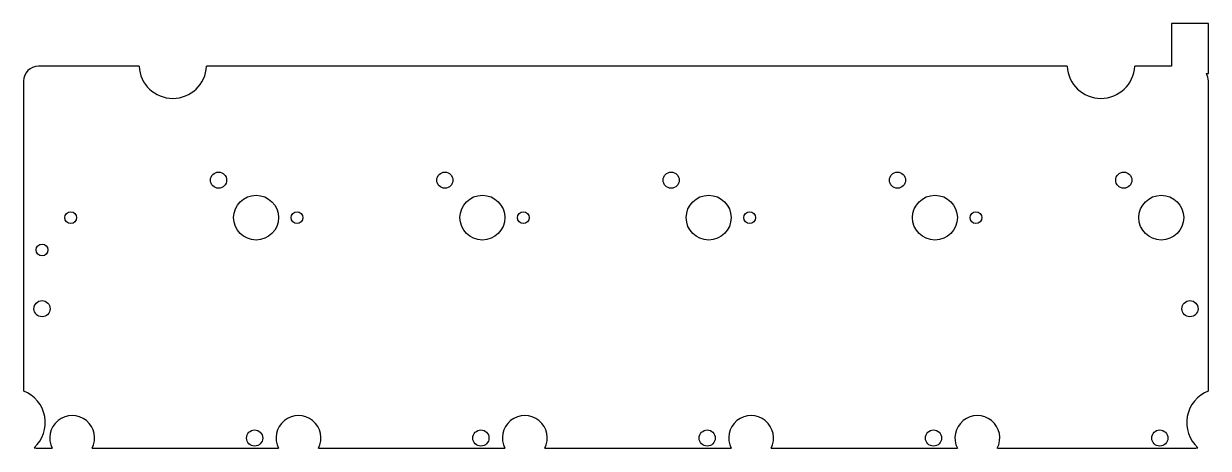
# Model space of a CAD drawing. Header units: millimetres. Extents: x -81 to 81, y -86 to -28.
import ezdxf

# ---------------------------------------------------------------- set-up
doc = ezdxf.new("R2010")
doc.units = ezdxf.units.MM

msp = doc.modelspace()

# ---------------------------------------------------------------- linework, layer by layer
for p, q in [((75.54, -28.44), (75.54, -34.24)), ((80.54, -28.44), (75.54, -28.44)), ((80.54, -35.24), (80.54, -28.44)), ((-64.85, -34.24), (-78.54, -34.24)), ((61.35, -34.24), (-55.67, -34.24)), ((75.54, -34.24), (70.53, -34.24)), ((80.27, -35.24), (80.54, -35.24)), ((-80.54, -36.24), (-80.54, -78.45)), ((80.54, -78.45), (80.54, -36.24)), ((-78.54, -86.24), (-76.65, -86.24)), ((-71.23, -86.24), (-45.88, -86.24)), ((-40.46, -86.24), (-15.11, -86.24)), ((-9.69, -86.24), (15.66, -86.24)), ((21.08, -86.24), (46.43, -86.24)), ((51.85, -86.24), (78.54, -86.24))]:
    msp.add_line(p, q)
for centre, radius in [((-54.04, -49.74), 1.1), ((-23.27, -49.74), 1.1), ((7.5, -49.74), 1.1), ((38.27, -49.74), 1.1), ((69.04, -49.74), 1.1), ((-48.94, -54.84), 3.05), ((-18.17, -54.84), 3.05), ((12.6, -54.84), 3.05), ((43.37, -54.84), 3.05), ((74.14, -54.84), 3.05), ((-74.14, -54.84), 0.8), ((-43.37, -54.84), 0.8), ((-12.6, -54.84), 0.8), ((18.17, -54.84), 0.8), ((48.94, -54.84), 0.8), ((-78.04, -59.24), 0.8), ((-78.04, -67.24), 1.1), ((78.04, -67.24), 1.1), ((-49.14, -84.84), 1.1), ((-18.37, -84.84), 1.1), ((12.4, -84.84), 1.1), ((43.17, -84.84), 1.1), ((73.94, -84.84), 1.1)]:
    msp.add_circle(centre, radius)
for centre, radius, start, end in [((-78.54, -36.24), 2, 90, 180), ((-60.26, -34.01), 4.6, 182.9283, 357.0717), ((65.94, -34.01), 4.6, 182.9283, 357.0717), ((78.54, -36.24), 2, 0, 30), ((-82.2, -82.74), 4.6, -47.9133, 68.793), ((82.2, -82.74), 4.6, 111.207, 227.9133), ((-73.94, -84.84), 3.05, -387.3237, -152.6763), ((-43.17, -84.84), 3.05, -387.3237, -152.6763), ((-12.4, -84.84), 3.05, -387.3237, -152.6763), ((18.37, -84.84), 3.05, -387.3237, -152.6763), ((49.14, -84.84), 3.05, -387.3237, -152.6763), ((-78.54, -84.24), 2, 253.1173, 270), ((78.54, -84.24), 2, 270, 286.8827)]:
    msp.add_arc(centre, radius, start, end)

doc.saveas('drawing.dxf')
